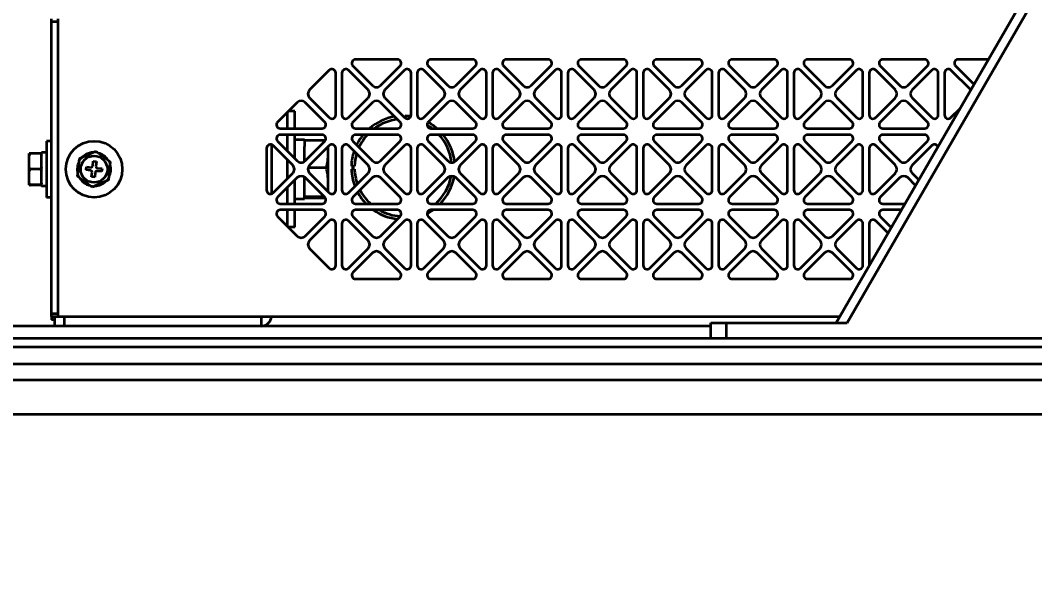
# Model space of a CAD drawing. Header units: millimetres. Extents: x 32496 to 166256, y 3504 to 23939.
# Drawn here: x 150847.2 to 151170.4, y 12157.8 to 12336.8 of the extents above; entities that cross this region are included whole.
import ezdxf

# ---------------------------------------------------------------- set-up
doc = ezdxf.new("R2010")
doc.units = ezdxf.units.MM
doc.header["$PDSIZE"] = -5
doc.layers.get('0').update_dxf_attribs({"lineweight": 35})
doc.layers.get('Defpoints').update_dxf_attribs({"lineweight": 18})
doc.layers.add('THICK', color=7, linetype='Continuous', lineweight=0)
doc.styles.add('TH_GBDIM', font='仿宋_GB2312.ttf', dxfattribs={"width": 0.8})
doc.dimstyles.new('TH_GBDIM', dxfattribs={"dimscale": 42, "dimtxt": 3, "dimasz": 3, "dimexe": 1.2, "dimexo": 0, "dimgap": 1, "dimtad": 1, "dimdec": 1, "dimdsep": 46, "dimtxsty": 'TH_GBDIM', "dimcen": 2.5, "dimdle": 252, "dimclrd": 4, "dimclre": 4, "dimclrt": 3, "dimadec": 0, "dimazin": 2, "dimtfac": 0.714286, "dimtdec": 1, "dimtmove": 0, "dimatfit": 3, "dimfxl": 1, "dimtolj": 1, "dimarcsym": 0})

# ---------------------------------------------------------------- blocks, each defined once
blk = doc.blocks.new('*D5866')
at = {"layer": 'Defpoints', "color": 0}
for p in [(146504.2, 13263.4), (152827.2, 12081.36), (152827.2, 11822.56)]:
    blk.add_point(p, dxfattribs=at)
at = {"layer": 'THICK', "color": 4, "linetype": 'Continuous', "lineweight": -2}
for p, q in [((146504.2, 13263.4), (146504.2, 11792.56)), ((152827.2, 12081.36), (152827.2, 11792.56)), ((146579.2, 11822.56), (152752.2, 11822.56))]:
    blk.add_line(p, q, dxfattribs=at)
at = {"layer": 'THICK', "color": 4}
for points in [[(146579.2, 11835.06), (146579.2, 11810.06), (146504.2, 11822.56)], [(152752.2, 11810.06), (152752.2, 11835.06), (152827.2, 11822.56)]]:
    blk.add_solid(points, dxfattribs=at)
at = {"layer": 'THICK', "color": 3, "lineweight": -3, "insert": (149665.7, 11885.26), "char_height": 75, "attachment_point": 5, "style": 'TH_GBDIM'}
blk.add_mtext('\\A1;About {\\A1;6323}', dxfattribs=at)
blk = doc.blocks.new('8-1250')
at = {"linetype": 'Continuous'}
for p, q in [((3010.87, -33800.26), (2510.87, -34666.29)), ((3010.87, -33806.26), (2514.34, -34666.29)), ((2260.87, -34664.29), (2260.87, -34569.29)), ((2262.87, -34570.29), (2260.87, -34570.29)), ((2262.87, -34569.29), (2262.87, -34570.29)), ((2262.87, -34570.29), (2262.87, -34663.29)), ((2356.83, -34584.34), (2363.1, -34590.6)), ((2371.06, -34582.29), (2357.68, -34582.29)), ((2365.65, -34590.6), (2371.91, -34584.34)), ((2380.83, -34584.34), (2387.1, -34590.6)), ((2395.06, -34582.29), (2381.68, -34582.29)), ((2389.65, -34590.6), (2395.91, -34584.34)), ((2404.83, -34584.34), (2411.1, -34590.6)), ((2419.06, -34582.29), (2405.68, -34582.29)), ((2413.65, -34590.6), (2419.91, -34584.34)), ((2428.83, -34584.34), (2435.1, -34590.6)), ((2443.06, -34582.29), (2429.68, -34582.29)), ((2437.65, -34590.6), (2443.91, -34584.34)), ((2452.83, -34584.34), (2459.1, -34590.6)), ((2467.06, -34582.29), (2453.68, -34582.29)), ((2461.65, -34590.6), (2467.91, -34584.34)), ((2476.83, -34584.34), (2483.1, -34590.6)), ((2491.06, -34582.29), (2477.68, -34582.29)), ((2485.65, -34590.6), (2491.91, -34584.34)), ((2500.83, -34584.34), (2507.1, -34590.6)), ((2515.06, -34582.29), (2501.68, -34582.29)), ((2509.65, -34590.6), (2515.91, -34584.34)), ((2524.83, -34584.34), (2531.1, -34590.6)), ((2539.06, -34582.29), (2525.68, -34582.29)), ((2533.65, -34590.6), (2539.91, -34584.34)), ((2548.83, -34584.34), (2554.76, -34590.27)), ((2559.37, -34582.29), (2549.68, -34582.29)), ((2349.32, -34585.75), (2343.06, -34592.02)), ((2351.37, -34599.98), (2351.37, -34586.6)), ((2353.37, -34586.6), (2353.37, -34599.98)), ((2361.69, -34592.02), (2355.42, -34585.75)), ((2373.32, -34585.75), (2367.06, -34592.02)), ((2375.37, -34599.98), (2375.37, -34586.6)), ((2377.37, -34586.6), (2377.37, -34599.98)), ((2385.69, -34592.02), (2379.42, -34585.75)), ((2397.32, -34585.75), (2391.06, -34592.02)), ((2399.37, -34599.98), (2399.37, -34586.6)), ((2401.37, -34586.6), (2401.37, -34599.98)), ((2409.69, -34592.02), (2403.42, -34585.75)), ((2421.32, -34585.75), (2415.06, -34592.02)), ((2423.37, -34599.98), (2423.37, -34586.6)), ((2425.37, -34586.6), (2425.37, -34599.98)), ((2433.69, -34592.02), (2427.42, -34585.75)), ((2445.32, -34585.75), (2439.06, -34592.02)), ((2447.37, -34599.98), (2447.37, -34586.6)), ((2449.37, -34586.6), (2449.37, -34599.98)), ((2457.69, -34592.02), (2451.42, -34585.75)), ((2469.32, -34585.75), (2463.06, -34592.02)), ((2471.37, -34599.98), (2471.37, -34586.6)), ((2473.37, -34586.6), (2473.37, -34599.98)), ((2481.69, -34592.02), (2475.42, -34585.75)), ((2493.32, -34585.75), (2487.06, -34592.02)), ((2495.37, -34599.98), (2495.37, -34586.6)), ((2497.37, -34586.6), (2497.37, -34599.98)), ((2505.69, -34592.02), (2499.42, -34585.75)), ((2517.32, -34585.75), (2511.06, -34592.02)), ((2519.37, -34599.98), (2519.37, -34586.6)), ((2521.37, -34586.6), (2521.37, -34599.98)), ((2529.69, -34592.02), (2523.42, -34585.75)), ((2541.32, -34585.75), (2535.06, -34592.02)), ((2543.37, -34599.98), (2543.37, -34586.6)), ((2545.37, -34586.6), (2545.37, -34599.98)), ((2553.69, -34592.02), (2547.42, -34585.75)), ((2339.1, -34595.98), (2332.83, -34602.24)), ((2347.91, -34602.24), (2341.65, -34595.98)), ((2343.06, -34594.56), (2349.32, -34600.83)), ((2355.42, -34600.83), (2361.69, -34594.56)), ((2363.1, -34595.98), (2356.83, -34602.24)), ((2371.91, -34602.24), (2365.65, -34595.98)), ((2367.06, -34594.56), (2373.32, -34600.83)), ((2379.42, -34600.83), (2385.69, -34594.56)), ((2387.1, -34595.98), (2380.83, -34602.24)), ((2395.91, -34602.24), (2389.65, -34595.98)), ((2391.06, -34594.56), (2397.32, -34600.83)), ((2403.42, -34600.83), (2409.69, -34594.56)), ((2411.1, -34595.98), (2404.83, -34602.24)), ((2419.91, -34602.24), (2413.65, -34595.98)), ((2415.06, -34594.56), (2421.32, -34600.83)), ((2427.42, -34600.83), (2433.69, -34594.56)), ((2435.1, -34595.98), (2428.83, -34602.24)), ((2443.91, -34602.24), (2437.65, -34595.98)), ((2439.06, -34594.56), (2445.32, -34600.83)), ((2451.42, -34600.83), (2457.69, -34594.56)), ((2459.1, -34595.98), (2452.83, -34602.24)), ((2467.91, -34602.24), (2461.65, -34595.98)), ((2463.06, -34594.56), (2469.32, -34600.83)), ((2475.42, -34600.83), (2481.69, -34594.56)), ((2483.1, -34595.98), (2476.83, -34602.24)), ((2491.91, -34602.24), (2485.65, -34595.98)), ((2487.06, -34594.56), (2493.32, -34600.83)), ((2499.42, -34600.83), (2505.69, -34594.56)), ((2507.1, -34595.98), (2500.83, -34602.24)), ((2515.91, -34602.24), (2509.65, -34595.98)), ((2511.06, -34594.56), (2517.32, -34600.83)), ((2523.42, -34600.83), (2529.69, -34594.56)), ((2531.1, -34595.98), (2524.83, -34602.24)), ((2539.91, -34602.24), (2533.65, -34595.98)), ((2535.06, -34594.56), (2541.32, -34600.83)), ((2335.87, -34599.2), (2335.87, -34604.29)), ((2338.37, -34598.79), (2336.29, -34598.79)), ((2338.37, -34604.29), (2338.37, -34598.79)), ((2373.37, -34600.3), (2373.37, -34600.87)), ((2547.42, -34600.83), (2550.37, -34597.88)), ((2333.68, -34604.29), (2347.06, -34604.29)), ((2347.06, -34606.29), (2333.68, -34606.29)), ((2335.87, -34606.29), (2335.87, -34611.37)), ((2338.37, -34613.87), (2338.37, -34606.29)), ((2357.68, -34604.29), (2371.06, -34604.29)), ((2371.06, -34606.29), (2357.68, -34606.29)), ((2381.68, -34604.29), (2395.06, -34604.29)), ((2395.06, -34606.29), (2381.68, -34606.29)), ((2405.68, -34604.29), (2419.06, -34604.29)), ((2419.06, -34606.29), (2405.68, -34606.29)), ((2429.68, -34604.29), (2443.06, -34604.29)), ((2443.06, -34606.29), (2429.68, -34606.29)), ((2453.68, -34604.29), (2467.06, -34604.29)), ((2467.06, -34606.29), (2453.68, -34606.29)), ((2477.68, -34604.29), (2491.06, -34604.29)), ((2491.06, -34606.29), (2477.68, -34606.29)), ((2501.68, -34604.29), (2515.06, -34604.29)), ((2515.06, -34606.29), (2501.68, -34606.29)), ((2525.68, -34604.29), (2539.06, -34604.29)), ((2539.06, -34606.29), (2525.68, -34606.29)), ((2260.87, -34608.29), (2259.27, -34608.29)), ((2259.27, -34608.29), (2259.27, -34626.29)), ((2329.37, -34610.6), (2329.37, -34623.98)), ((2330.87, -34609.45), (2330.87, -34625.13)), ((2337.69, -34616.02), (2331.42, -34609.75)), ((2332.83, -34608.34), (2339.1, -34614.6)), ((2338.37, -34607.84), (2341.47, -34607.84)), ((2341.47, -34608.09), (2341.47, -34607.84)), ((2348.1, -34608.09), (2341.47, -34608.09)), ((2341.47, -34608.09), (2341.47, -34610.06)), ((2341.47, -34614.74), (2341.47, -34610.06)), ((2341.65, -34614.6), (2347.91, -34608.34)), ((2349.32, -34609.75), (2343.06, -34616.02)), ((2348.97, -34624.47), (2348.97, -34610.1)), ((2351.37, -34623.98), (2351.37, -34610.6)), ((2353.37, -34610.6), (2353.37, -34623.98)), ((2361.69, -34616.02), (2355.42, -34609.75)), ((2356.83, -34608.34), (2363.1, -34614.6)), ((2365.65, -34614.6), (2371.91, -34608.34)), ((2373.32, -34609.75), (2367.06, -34616.02)), ((2375.37, -34623.98), (2375.37, -34610.6)), ((2377.37, -34610.6), (2377.37, -34623.98)), ((2385.69, -34616.02), (2379.42, -34609.75)), ((2380.83, -34608.34), (2387.1, -34614.6)), ((2389.65, -34614.6), (2395.91, -34608.34)), ((2397.32, -34609.75), (2391.06, -34616.02)), ((2399.37, -34623.98), (2399.37, -34610.6)), ((2401.37, -34610.6), (2401.37, -34623.98)), ((2409.69, -34616.02), (2403.42, -34609.75)), ((2404.83, -34608.34), (2411.1, -34614.6)), ((2413.65, -34614.6), (2419.91, -34608.34)), ((2421.32, -34609.75), (2415.06, -34616.02)), ((2423.37, -34623.98), (2423.37, -34610.6)), ((2425.37, -34610.6), (2425.37, -34623.98)), ((2433.69, -34616.02), (2427.42, -34609.75)), ((2428.83, -34608.34), (2435.1, -34614.6)), ((2437.65, -34614.6), (2443.91, -34608.34)), ((2445.32, -34609.75), (2439.06, -34616.02)), ((2447.37, -34623.98), (2447.37, -34610.6)), ((2449.37, -34610.6), (2449.37, -34623.98)), ((2457.69, -34616.02), (2451.42, -34609.75)), ((2452.83, -34608.34), (2459.1, -34614.6)), ((2461.65, -34614.6), (2467.91, -34608.34)), ((2469.32, -34609.75), (2463.06, -34616.02)), ((2471.37, -34623.98), (2471.37, -34610.6)), ((2473.37, -34610.6), (2473.37, -34623.98)), ((2481.69, -34616.02), (2475.42, -34609.75)), ((2476.83, -34608.34), (2483.1, -34614.6)), ((2485.65, -34614.6), (2491.91, -34608.34)), ((2493.32, -34609.75), (2487.06, -34616.02)), ((2495.37, -34623.98), (2495.37, -34610.6)), ((2497.37, -34610.6), (2497.37, -34623.98)), ((2505.69, -34616.02), (2499.42, -34609.75)), ((2500.83, -34608.34), (2507.1, -34614.6)), ((2509.65, -34614.6), (2515.91, -34608.34)), ((2517.32, -34609.75), (2511.06, -34616.02)), ((2519.37, -34623.98), (2519.37, -34610.6)), ((2521.37, -34610.6), (2521.37, -34623.98)), ((2529.69, -34616.02), (2523.42, -34609.75)), ((2524.83, -34608.34), (2531.1, -34614.6)), ((2533.65, -34614.6), (2539.91, -34608.34)), ((2541.32, -34609.75), (2535.06, -34616.02)), ((2253.67, -34612.25), (2253.67, -34612.29)), ((2253.67, -34612.29), (2253.97, -34612.29)), ((2253.67, -34622.29), (2253.67, -34612.29)), ((2257.37, -34612.24), (2253.97, -34612.24)), ((2257.37, -34612.29), (2253.97, -34612.29)), ((2257.67, -34612.29), (2257.37, -34612.29)), ((2259.27, -34611.94), (2257.67, -34611.94)), ((2257.67, -34622.64), (2257.67, -34611.94)), ((2269.09, -34619.63), (2269.71, -34613.89)), ((2269.71, -34613.89), (2274.99, -34611.55)), ((2274.99, -34611.55), (2279.65, -34614.95)), ((2271.83, -34617.52), (2271.94, -34616.53)), ((2271.94, -34616.53), (2273.43, -34616.69)), ((2273.98, -34616.24), (2274.14, -34614.75)), ((2274.14, -34614.75), (2275.14, -34614.86)), ((2275.14, -34614.86), (2274.98, -34616.35)), ((2275.42, -34616.9), (2276.91, -34617.06)), ((2276.91, -34617.06), (2276.8, -34618.05)), ((2279.04, -34620.69), (2279.65, -34614.95)), ((2335.87, -34614.2), (2335.87, -34620.37)), ((2348.47, -34616.87), (2342.59, -34616.87)), ((2356.38, -34616.29), (2357.38, -34616.29)), ((2257.37, -34617.29), (2253.97, -34617.29)), ((2273.76, -34623.03), (2269.09, -34619.63)), ((2273.32, -34617.68), (2271.83, -34617.52)), ((2273.61, -34619.72), (2273.77, -34618.23)), ((2274.6, -34619.83), (2273.61, -34619.72)), ((2274.76, -34618.34), (2274.6, -34619.83)), ((2276.8, -34618.05), (2275.31, -34617.89)), ((2331.42, -34624.83), (2337.69, -34618.56)), ((2339.1, -34619.98), (2332.83, -34626.24)), ((2341.47, -34623.98), (2341.47, -34619.83)), ((2347.91, -34626.24), (2341.65, -34619.98)), ((2343.06, -34618.56), (2349.32, -34624.83)), ((2355.42, -34624.83), (2361.69, -34618.56)), ((2357.38, -34617.29), (2356.38, -34617.29)), ((2363.1, -34619.98), (2356.83, -34626.24)), ((2371.91, -34626.24), (2365.65, -34619.98)), ((2367.06, -34618.56), (2373.32, -34624.83)), ((2379.42, -34624.83), (2385.69, -34618.56)), ((2387.1, -34619.98), (2380.83, -34626.24)), ((2395.91, -34626.24), (2389.65, -34619.98)), ((2391.06, -34618.56), (2397.32, -34624.83)), ((2403.42, -34624.83), (2409.69, -34618.56)), ((2411.1, -34619.98), (2404.83, -34626.24)), ((2419.91, -34626.24), (2413.65, -34619.98)), ((2415.06, -34618.56), (2421.32, -34624.83)), ((2427.42, -34624.83), (2433.69, -34618.56)), ((2435.1, -34619.98), (2428.83, -34626.24)), ((2443.91, -34626.24), (2437.65, -34619.98)), ((2439.06, -34618.56), (2445.32, -34624.83)), ((2451.42, -34624.83), (2457.69, -34618.56)), ((2459.1, -34619.98), (2452.83, -34626.24)), ((2467.91, -34626.24), (2461.65, -34619.98)), ((2463.06, -34618.56), (2469.32, -34624.83)), ((2475.42, -34624.83), (2481.69, -34618.56)), ((2483.1, -34619.98), (2476.83, -34626.24)), ((2491.91, -34626.24), (2485.65, -34619.98)), ((2487.06, -34618.56), (2493.32, -34624.83)), ((2499.42, -34624.83), (2505.69, -34618.56)), ((2507.1, -34619.98), (2500.83, -34626.24)), ((2515.91, -34626.24), (2509.65, -34619.98)), ((2511.06, -34618.56), (2517.32, -34624.83)), ((2523.42, -34624.83), (2529.69, -34618.56)), ((2531.1, -34619.98), (2524.83, -34626.24)), ((2536.16, -34622.49), (2533.65, -34619.98)), ((2535.06, -34618.56), (2537.19, -34620.7)), ((2253.97, -34622.29), (2253.67, -34622.29)), ((2253.67, -34622.29), (2253.67, -34622.33)), ((2253.94, -34622.29), (2253.95, -34622.3)), ((2253.94, -34622.29), (2253.95, -34622.3)), ((2257.37, -34622.29), (2253.97, -34622.29)), ((2257.37, -34622.34), (2253.97, -34622.34)), ((2257.37, -34622.29), (2257.67, -34622.29)), ((2257.4, -34622.29), (2257.39, -34622.3)), ((2257.4, -34622.29), (2257.39, -34622.3)), ((2259.27, -34622.64), (2257.67, -34622.64)), ((2279.04, -34620.69), (2273.76, -34623.03)), ((2335.87, -34623.2), (2335.87, -34628.29)), ((2338.37, -34628.29), (2338.37, -34620.7)), ((2260.87, -34626.29), (2259.27, -34626.29)), ((2338.37, -34626.74), (2341.47, -34626.74)), ((2341.47, -34626.17), (2341.47, -34623.98)), ((2347.74, -34626.07), (2341.47, -34626.07)), ((2341.47, -34626.74), (2341.47, -34626.17)), ((2348.1, -34626.49), (2341.47, -34626.49)), ((2333.68, -34628.29), (2347.06, -34628.29)), ((2357.68, -34628.29), (2371.06, -34628.29)), ((2381.68, -34628.29), (2395.06, -34628.29)), ((2405.68, -34628.29), (2419.06, -34628.29)), ((2429.68, -34628.29), (2443.06, -34628.29)), ((2453.68, -34628.29), (2467.06, -34628.29)), ((2477.68, -34628.29), (2491.06, -34628.29)), ((2501.68, -34628.29), (2515.06, -34628.29)), ((2525.68, -34628.29), (2532.81, -34628.29)), ((2332.83, -34632.34), (2339.1, -34638.6)), ((2347.06, -34630.29), (2333.68, -34630.29)), ((2335.87, -34630.29), (2335.87, -34635.37)), ((2338.37, -34635.79), (2338.37, -34630.29)), ((2341.65, -34638.6), (2347.91, -34632.34)), ((2356.83, -34632.34), (2363.1, -34638.6)), ((2371.06, -34630.29), (2357.68, -34630.29)), ((2365.65, -34638.6), (2371.91, -34632.34)), ((2380.83, -34632.34), (2387.1, -34638.6)), ((2395.06, -34630.29), (2381.68, -34630.29)), ((2389.65, -34638.6), (2395.91, -34632.34)), ((2404.83, -34632.34), (2411.1, -34638.6)), ((2419.06, -34630.29), (2405.68, -34630.29)), ((2413.65, -34638.6), (2419.91, -34632.34)), ((2428.83, -34632.34), (2435.1, -34638.6)), ((2443.06, -34630.29), (2429.68, -34630.29)), ((2437.65, -34638.6), (2443.91, -34632.34)), ((2452.83, -34632.34), (2459.1, -34638.6)), ((2467.06, -34630.29), (2453.68, -34630.29)), ((2461.65, -34638.6), (2467.91, -34632.34)), ((2476.83, -34632.34), (2483.1, -34638.6)), ((2491.06, -34630.29), (2477.68, -34630.29)), ((2485.65, -34638.6), (2491.91, -34632.34)), ((2500.83, -34632.34), (2507.1, -34638.6)), ((2515.06, -34630.29), (2501.68, -34630.29)), ((2509.65, -34638.6), (2515.91, -34632.34)), ((2524.83, -34632.34), (2528.41, -34635.91)), ((2531.66, -34630.29), (2525.68, -34630.29)), ((2338.37, -34635.79), (2336.29, -34635.79)), ((2349.32, -34633.75), (2343.06, -34640.02)), ((2351.37, -34647.98), (2351.37, -34634.6)), ((2353.37, -34634.6), (2353.37, -34647.98)), ((2361.69, -34640.02), (2355.42, -34633.75)), ((2373.32, -34633.75), (2367.06, -34640.02)), ((2375.37, -34647.98), (2375.37, -34634.6)), ((2377.37, -34634.6), (2377.37, -34647.98)), ((2385.69, -34640.02), (2379.42, -34633.75)), ((2397.32, -34633.75), (2391.06, -34640.02)), ((2399.37, -34647.98), (2399.37, -34634.6)), ((2401.37, -34634.6), (2401.37, -34647.98)), ((2409.69, -34640.02), (2403.42, -34633.75)), ((2421.32, -34633.75), (2415.06, -34640.02)), ((2423.37, -34647.98), (2423.37, -34634.6)), ((2425.37, -34634.6), (2425.37, -34647.98)), ((2433.69, -34640.02), (2427.42, -34633.75)), ((2445.32, -34633.75), (2439.06, -34640.02)), ((2447.37, -34647.98), (2447.37, -34634.6)), ((2449.37, -34634.6), (2449.37, -34647.98)), ((2457.69, -34640.02), (2451.42, -34633.75)), ((2469.32, -34633.75), (2463.06, -34640.02)), ((2471.37, -34647.98), (2471.37, -34634.6)), ((2473.37, -34634.6), (2473.37, -34647.98)), ((2481.69, -34640.02), (2475.42, -34633.75)), ((2493.32, -34633.75), (2487.06, -34640.02)), ((2495.37, -34647.98), (2495.37, -34634.6)), ((2497.37, -34634.6), (2497.37, -34647.98)), ((2505.69, -34640.02), (2499.42, -34633.75)), ((2517.32, -34633.75), (2511.06, -34640.02)), ((2519.37, -34647.98), (2519.37, -34634.6)), ((2521.37, -34634.6), (2521.37, -34647.98)), ((2527.37, -34637.71), (2523.42, -34633.75)), ((2343.06, -34642.56), (2349.32, -34648.83)), ((2355.42, -34648.83), (2361.69, -34642.56)), ((2367.06, -34642.56), (2373.32, -34648.83)), ((2379.42, -34648.83), (2385.69, -34642.56)), ((2391.06, -34642.56), (2397.32, -34648.83)), ((2403.42, -34648.83), (2409.69, -34642.56)), ((2415.06, -34642.56), (2421.32, -34648.83)), ((2427.42, -34648.83), (2433.69, -34642.56)), ((2439.06, -34642.56), (2445.32, -34648.83)), ((2451.42, -34648.83), (2457.69, -34642.56)), ((2463.06, -34642.56), (2469.32, -34648.83)), ((2475.42, -34648.83), (2481.69, -34642.56)), ((2487.06, -34642.56), (2493.32, -34648.83)), ((2499.42, -34648.83), (2505.69, -34642.56)), ((2511.06, -34642.56), (2517.32, -34648.83)), ((2363.1, -34643.98), (2356.83, -34650.24)), ((2371.91, -34650.24), (2365.65, -34643.98)), ((2387.1, -34643.98), (2380.83, -34650.24)), ((2395.91, -34650.24), (2389.65, -34643.98)), ((2411.1, -34643.98), (2404.83, -34650.24)), ((2419.91, -34650.24), (2413.65, -34643.98)), ((2435.1, -34643.98), (2428.83, -34650.24)), ((2443.91, -34650.24), (2437.65, -34643.98)), ((2459.1, -34643.98), (2452.83, -34650.24)), ((2467.91, -34650.24), (2461.65, -34643.98)), ((2483.1, -34643.98), (2476.83, -34650.24)), ((2491.91, -34650.24), (2485.65, -34643.98)), ((2507.1, -34643.98), (2500.83, -34650.24)), ((2515.91, -34650.24), (2509.65, -34643.98)), ((2357.68, -34652.29), (2371.06, -34652.29)), ((2381.68, -34652.29), (2395.06, -34652.29)), ((2405.68, -34652.29), (2419.06, -34652.29)), ((2429.68, -34652.29), (2443.06, -34652.29)), ((2453.68, -34652.29), (2467.06, -34652.29)), ((2477.68, -34652.29), (2491.06, -34652.29)), ((2501.68, -34652.29), (2515.06, -34652.29)), ((2260.87, -34663.29), (2262.87, -34663.29)), ((2260.87, -34664.29), (2512.03, -34664.29)), ((2260.87, -34664.29), (2260.87, -34665.29)), ((2261.87, -34665.29), (2260.87, -34665.29)), ((2261.87, -34664.88), (2261.87, -34664.29)), ((2261.87, -34667.29), (2261.87, -34664.88)), ((2262.87, -34663.29), (2262.87, -34664.29)), ((2264.87, -34664.29), (2264.87, -34667.29)), ((2327.67, -34664.29), (2327.67, -34667.29)), ((2470.87, -34667.29), (2055.87, -34667.29)), ((2470.87, -34666.29), (2514.34, -34666.29)), ((2470.87, -34671.29), (2470.87, -34666.29)), ((2475.87, -34671.29), (2475.87, -34666.29)), ((2475.87, -34671.29), (2055.87, -34671.29)), ((2666.34, -34671.29), (2470.87, -34671.29)), ((3761.37, -34674.01), (-7907.13, -34674.01)), ((3761.37, -34679.48), (-7907.13, -34679.48)), ((3115.87, -34684.6), (-7857.13, -34684.6)), ((3115.87, -34695.54), (-7857.13, -34695.54))]:
    blk.add_line(p, q, dxfattribs=at)
for radius in [9, 4.25]:
    blk.add_circle((2274.37, -34617.29), radius, dxfattribs=at)
for centre, radius, start, end in [((2357.68, -34583.49), 1.2, 90, 225), ((2371.06, -34583.49), 1.2, 315, 90), ((2381.68, -34583.49), 1.2, 90, 225), ((2395.06, -34583.49), 1.2, 315, 90), ((2405.68, -34583.49), 1.2, 90, 225), ((2419.06, -34583.49), 1.2, 315, 90), ((2429.68, -34583.49), 1.2, 90, 225), ((2443.06, -34583.49), 1.2, 315, 90), ((2453.68, -34583.49), 1.2, 90, 225), ((2467.06, -34583.49), 1.2, 315, 90), ((2477.68, -34583.49), 1.2, 90, 225), ((2491.06, -34583.49), 1.2, 315, 90), ((2501.68, -34583.49), 1.2, 90, 225), ((2515.06, -34583.49), 1.2, 315, 90), ((2525.68, -34583.49), 1.2, 90, 225), ((2539.06, -34583.49), 1.2, 315, 90), ((2549.68, -34583.49), 1.2, 90, 225), ((2350.17, -34586.6), 1.2, 0, 135), ((2354.57, -34586.6), 1.2, 45, 180), ((2374.17, -34586.6), 1.2, 0, 135), ((2378.57, -34586.6), 1.2, 45, 180), ((2398.17, -34586.6), 1.2, 0, 135), ((2402.57, -34586.6), 1.2, 45, 180), ((2422.17, -34586.6), 1.2, 0, 135), ((2426.57, -34586.6), 1.2, 45, 180), ((2446.17, -34586.6), 1.2, 0, 135), ((2450.57, -34586.6), 1.2, 45, 180), ((2470.17, -34586.6), 1.2, 0, 135), ((2474.57, -34586.6), 1.2, 45, 180), ((2494.17, -34586.6), 1.2, 0, 135), ((2498.57, -34586.6), 1.2, 45, 180), ((2518.17, -34586.6), 1.2, 0, 135), ((2522.57, -34586.6), 1.2, 45, 180), ((2542.17, -34586.6), 1.2, 0, 135), ((2546.57, -34586.6), 1.2, 45, 180), ((2364.37, -34589.33), 1.8, 225, 315), ((2388.37, -34589.33), 1.8, 225, 315), ((2412.37, -34589.33), 1.8, 225, 315), ((2436.37, -34589.33), 1.8, 225, 315), ((2460.37, -34589.33), 1.8, 225, 315), ((2484.37, -34589.33), 1.8, 225, 315), ((2508.37, -34589.33), 1.8, 225, 315), ((2532.37, -34589.33), 1.8, 225, 315), ((2344.33, -34593.29), 1.8, 135, 225), ((2360.41, -34593.29), 1.8, 315, 45), ((2368.33, -34593.29), 1.8, 135, 225), ((2384.41, -34593.29), 1.8, 315, 45), ((2392.33, -34593.29), 1.8, 135, 225), ((2408.41, -34593.29), 1.8, 315, 45), ((2416.33, -34593.29), 1.8, 135, 225), ((2432.41, -34593.29), 1.8, 315, 45), ((2440.33, -34593.29), 1.8, 135, 225), ((2456.41, -34593.29), 1.8, 315, 45), ((2464.33, -34593.29), 1.8, 135, 225), ((2480.41, -34593.29), 1.8, 315, 45), ((2488.33, -34593.29), 1.8, 135, 225), ((2504.41, -34593.29), 1.8, 315, 45), ((2512.33, -34593.29), 1.8, 135, 225), ((2528.41, -34593.29), 1.8, 315, 45), ((2536.33, -34593.29), 1.8, 135, 225), ((2340.37, -34597.25), 1.8, 45, 135), ((2364.37, -34597.25), 1.8, 45, 135), ((2388.37, -34597.25), 1.8, 45, 135), ((2412.37, -34597.25), 1.8, 45, 135), ((2436.37, -34597.25), 1.8, 45, 135), ((2460.37, -34597.25), 1.8, 45, 135), ((2484.37, -34597.25), 1.8, 45, 135), ((2508.37, -34597.25), 1.8, 45, 135), ((2532.37, -34597.25), 1.8, 45, 135), ((2350.17, -34599.98), 1.2, 225, 0), ((2354.57, -34599.98), 1.2, 180, 315), ((2372.87, -34616.79), 16.5, 99.3509, 130.6683), ((2374.17, -34599.98), 1.2, 225, 0), ((2372.87, -34616.79), 16.5, 81.6555, 88.2635), ((2378.57, -34599.98), 1.2, 180, 315), ((2398.17, -34599.98), 1.2, 225, 0), ((2402.57, -34599.98), 1.2, 180, 315), ((2422.17, -34599.98), 1.2, 225, 0), ((2426.57, -34599.98), 1.2, 180, 315), ((2446.17, -34599.98), 1.2, 225, 0), ((2450.57, -34599.98), 1.2, 180, 315), ((2470.17, -34599.98), 1.2, 225, 0), ((2474.57, -34599.98), 1.2, 180, 315), ((2494.17, -34599.98), 1.2, 225, 0), ((2498.57, -34599.98), 1.2, 180, 315), ((2518.17, -34599.98), 1.2, 225, 0), ((2522.57, -34599.98), 1.2, 180, 315), ((2542.17, -34599.98), 1.2, 225, 0), ((2546.57, -34599.98), 1.2, 180, 315), ((2333.68, -34603.09), 1.2, 135, 270), ((2347.06, -34603.09), 1.2, 270, 45), ((2357.68, -34603.09), 1.2, 135, 270), ((2372.87, -34616.79), 15.5, 96.6565, 126.1377), ((2371.06, -34603.09), 1.2, 270, 45), ((2381.68, -34603.09), 1.2, 135, 270), ((2372.87, -34616.79), 15.5, 53.8624, 60.4118), ((2372.87, -34616.79), 16.5, 49.3326, 61.3742), ((2395.06, -34603.09), 1.2, 270, 45), ((2405.68, -34603.09), 1.2, 135, 270), ((2419.06, -34603.09), 1.2, 270, 45), ((2429.68, -34603.09), 1.2, 135, 270), ((2443.06, -34603.09), 1.2, 270, 45), ((2453.68, -34603.09), 1.2, 135, 270), ((2467.06, -34603.09), 1.2, 270, 45), ((2477.68, -34603.09), 1.2, 135, 270), ((2491.06, -34603.09), 1.2, 270, 45), ((2501.68, -34603.09), 1.2, 135, 270), ((2515.06, -34603.09), 1.2, 270, 45), ((2525.68, -34603.09), 1.2, 135, 270), ((2539.06, -34603.09), 1.2, 270, 45), ((2333.68, -34607.49), 1.2, 90, 225), ((2347.06, -34607.49), 1.2, 315, 90), ((2357.68, -34607.49), 1.2, 90, 225), ((2372.87, -34616.79), 16.5, 140.4498, 153.9785), ((2372.87, -34616.79), 15.5, 137.2859, 155.2721), ((2371.06, -34607.49), 1.2, 315, 90), ((2381.68, -34607.49), 1.2, 90, 225), ((2372.87, -34616.79), 15.5, 6.1975, 42.7133), ((2372.87, -34616.79), 16.5, 6.6065, 39.5497), ((2395.06, -34607.49), 1.2, 315, 90), ((2405.68, -34607.49), 1.2, 90, 225), ((2419.06, -34607.49), 1.2, 315, 90), ((2429.68, -34607.49), 1.2, 90, 225), ((2443.06, -34607.49), 1.2, 315, 90), ((2453.68, -34607.49), 1.2, 90, 225), ((2467.06, -34607.49), 1.2, 315, 90), ((2477.68, -34607.49), 1.2, 90, 225), ((2491.06, -34607.49), 1.2, 315, 90), ((2501.68, -34607.49), 1.2, 90, 225), ((2515.06, -34607.49), 1.2, 315, 90), ((2525.68, -34607.49), 1.2, 90, 225), ((2539.06, -34607.49), 1.2, 315, 90), ((2330.57, -34610.6), 1.2, 45, 180), ((2350.17, -34610.6), 1.2, 0, 135), ((2354.57, -34610.6), 1.2, 45, 180), ((2374.17, -34610.6), 1.2, 0, 135), ((2378.57, -34610.6), 1.2, 45, 180), ((2398.17, -34610.6), 1.2, 0, 135), ((2402.57, -34610.6), 1.2, 45, 180), ((2422.17, -34610.6), 1.2, 0, 135), ((2426.57, -34610.6), 1.2, 45, 180), ((2446.17, -34610.6), 1.2, 0, 135), ((2450.57, -34610.6), 1.2, 45, 180), ((2470.17, -34610.6), 1.2, 0, 135), ((2474.57, -34610.6), 1.2, 45, 180), ((2494.17, -34610.6), 1.2, 0, 135), ((2498.57, -34610.6), 1.2, 45, 180), ((2518.17, -34610.6), 1.2, 0, 135), ((2522.57, -34610.6), 1.2, 45, 180), ((2542.17, -34610.6), 1.2, 21.8859, 135), ((2274.37, -34617.29), 5.47, 137.9086, 149.8935), ((2274.37, -34617.29), 5.35, 93.0614, 134.7408), ((2274.37, -34617.29), 5.47, 77.9086, 89.8935), ((2274.37, -34617.29), 5.35, 33.0614, 74.7408), ((2372.87, -34616.79), 16.5, 161.5407, 178.2635), ((2372.87, -34616.79), 15.5, 163.4078, 178.1514), ((2274.37, -34617.29), 5.35, 153.0614, 194.7408), ((2273.48, -34616.19), 0.5, 263.9011, 353.9011), ((2275.47, -34616.4), 0.5, 173.9011, 263.9011), ((2274.37, -34617.29), 5.47, 17.9086, 29.8935), ((2274.37, -34617.29), 5.35, 333.0614, 14.7408), ((2336.41, -34617.29), 1.8, 315, 45), ((2340.37, -34613.33), 1.8, 225, 315), ((2344.33, -34617.29), 1.8, 135, 225), ((2360.41, -34617.29), 1.8, 315, 45), ((2364.37, -34613.33), 1.8, 225, 315), ((2368.33, -34617.29), 1.8, 135, 225), ((2384.41, -34617.29), 1.8, 315, 45), ((2388.37, -34613.33), 1.8, 225, 315), ((2392.33, -34617.29), 1.8, 135, 225), ((2408.41, -34617.29), 1.8, 315, 45), ((2412.37, -34613.33), 1.8, 225, 315), ((2416.33, -34617.29), 1.8, 135, 225), ((2432.41, -34617.29), 1.8, 315, 45), ((2436.37, -34613.33), 1.8, 225, 315), ((2440.33, -34617.29), 1.8, 135, 225), ((2456.41, -34617.29), 1.8, 315, 45), ((2460.37, -34613.33), 1.8, 225, 315), ((2464.33, -34617.29), 1.8, 135, 225), ((2480.41, -34617.29), 1.8, 315, 45), ((2484.37, -34613.33), 1.8, 225, 315), ((2488.33, -34617.29), 1.8, 135, 225), ((2504.41, -34617.29), 1.8, 315, 45), ((2508.37, -34613.33), 1.8, 225, 315), ((2512.33, -34617.29), 1.8, 135, 225), ((2528.41, -34617.29), 1.8, 315, 45), ((2532.37, -34613.33), 1.8, 225, 315), ((2536.33, -34617.29), 1.8, 135, 225), ((2274.37, -34617.29), 5.47, 197.9086, 209.8935), ((2274.37, -34617.29), 5.35, 213.0614, 254.7408), ((2273.27, -34618.18), 0.5, 353.9011, 83.9011), ((2275.26, -34618.39), 0.5, 83.9011, 173.9011), ((2274.37, -34617.29), 5.47, 317.9086, 329.8935), ((2340.37, -34621.25), 1.8, 45, 135), ((2372.87, -34616.79), 16.5, 181.7365, 201.1879), ((2372.87, -34616.79), 15.5, 181.8486, 199.5482), ((2364.37, -34621.25), 1.8, 45, 135), ((2372.87, -34616.79), 15.5, 312.0115, 350.0123), ((2372.87, -34616.79), 16.5, 315.7805, 350.1391), ((2388.37, -34621.25), 1.8, 45, 135), ((2412.37, -34621.25), 1.8, 45, 135), ((2436.37, -34621.25), 1.8, 45, 135), ((2460.37, -34621.25), 1.8, 45, 135), ((2484.37, -34621.25), 1.8, 45, 135), ((2508.37, -34621.25), 1.8, 45, 135), ((2532.37, -34621.25), 1.8, 45, 135), ((2261.48, -34617.96), 8.69, 209.9724, 210.2609), ((2249.87, -34617.96), 8.69, 329.7391, 330.0276), ((2274.37, -34617.29), 5.47, 257.9086, 269.8935), ((2274.37, -34617.29), 5.35, 273.0614, 314.7408), ((2330.57, -34623.98), 1.2, 180, 315), ((2333.68, -34627.09), 1.2, 135, 270), ((2347.06, -34627.09), 1.2, 270, 45), ((2350.17, -34623.98), 1.2, 225, 0), ((2354.57, -34623.98), 1.2, 180, 315), ((2357.68, -34627.09), 1.2, 135, 270), ((2372.87, -34616.79), 16.5, 208.5838, 224.2208), ((2372.87, -34616.79), 15.5, 207.5014, 227.9882), ((2371.06, -34627.09), 1.2, 270, 45), ((2374.17, -34623.98), 1.2, 225, 0), ((2378.57, -34623.98), 1.2, 180, 315), ((2381.68, -34627.09), 1.2, 135, 270), ((2395.06, -34627.09), 1.2, 270, 45), ((2398.17, -34623.98), 1.2, 225, 0), ((2402.57, -34623.98), 1.2, 180, 315), ((2405.68, -34627.09), 1.2, 135, 270), ((2419.06, -34627.09), 1.2, 270, 45), ((2422.17, -34623.98), 1.2, 225, 0), ((2426.57, -34623.98), 1.2, 180, 315), ((2429.68, -34627.09), 1.2, 135, 270), ((2443.06, -34627.09), 1.2, 270, 45), ((2446.17, -34623.98), 1.2, 225, 0), ((2450.57, -34623.98), 1.2, 180, 315), ((2453.68, -34627.09), 1.2, 135, 270), ((2467.06, -34627.09), 1.2, 270, 45), ((2470.17, -34623.98), 1.2, 225, 0), ((2474.57, -34623.98), 1.2, 180, 315), ((2477.68, -34627.09), 1.2, 135, 270), ((2491.06, -34627.09), 1.2, 270, 45), ((2494.17, -34623.98), 1.2, 225, 0), ((2498.57, -34623.98), 1.2, 180, 315), ((2501.68, -34627.09), 1.2, 135, 270), ((2515.06, -34627.09), 1.2, 270, 45), ((2518.17, -34623.98), 1.2, 225, 0), ((2522.57, -34623.98), 1.2, 180, 315), ((2525.68, -34627.09), 1.2, 135, 270), ((2333.68, -34631.49), 1.2, 90, 225), ((2347.06, -34631.49), 1.2, 315, 90), ((2357.68, -34631.49), 1.2, 90, 225), ((2372.87, -34616.79), 16.5, 235.0154, 263.7378), ((2372.87, -34616.79), 15.5, 240.7177, 266.6995), ((2371.06, -34631.49), 1.2, 315, 90), ((2381.68, -34631.49), 1.2, 90, 225), ((2372.87, -34616.79), 16.5, 297.5078, 304.9849), ((2395.06, -34631.49), 1.2, 315, 90), ((2405.68, -34631.49), 1.2, 90, 225), ((2419.06, -34631.49), 1.2, 315, 90), ((2429.68, -34631.49), 1.2, 90, 225), ((2443.06, -34631.49), 1.2, 315, 90), ((2453.68, -34631.49), 1.2, 90, 225), ((2467.06, -34631.49), 1.2, 315, 90), ((2477.68, -34631.49), 1.2, 90, 225), ((2491.06, -34631.49), 1.2, 315, 90), ((2501.68, -34631.49), 1.2, 90, 225), ((2515.06, -34631.49), 1.2, 315, 90), ((2525.68, -34631.49), 1.2, 90, 225), ((2350.17, -34634.6), 1.2, 0, 135), ((2354.57, -34634.6), 1.2, 45, 180), ((2374.17, -34634.6), 1.2, 0, 135), ((2378.57, -34634.6), 1.2, 45, 180), ((2398.17, -34634.6), 1.2, 0, 135), ((2402.57, -34634.6), 1.2, 45, 180), ((2422.17, -34634.6), 1.2, 0, 135), ((2426.57, -34634.6), 1.2, 45, 180), ((2446.17, -34634.6), 1.2, 0, 135), ((2450.57, -34634.6), 1.2, 45, 180), ((2470.17, -34634.6), 1.2, 0, 135), ((2474.57, -34634.6), 1.2, 45, 180), ((2494.17, -34634.6), 1.2, 0, 135), ((2498.57, -34634.6), 1.2, 45, 180), ((2518.17, -34634.6), 1.2, 0, 135), ((2522.57, -34634.6), 1.2, 45, 180), ((2340.37, -34637.33), 1.8, 225, 315), ((2364.37, -34637.33), 1.8, 225, 315), ((2388.37, -34637.33), 1.8, 225, 315), ((2412.37, -34637.33), 1.8, 225, 315), ((2436.37, -34637.33), 1.8, 225, 315), ((2460.37, -34637.33), 1.8, 225, 315), ((2484.37, -34637.33), 1.8, 225, 315), ((2508.37, -34637.33), 1.8, 225, 315), ((2344.33, -34641.29), 1.8, 135, 225), ((2360.41, -34641.29), 1.8, 315, 45), ((2368.33, -34641.29), 1.8, 135, 225), ((2384.41, -34641.29), 1.8, 315, 45), ((2392.33, -34641.29), 1.8, 135, 225), ((2408.41, -34641.29), 1.8, 315, 45), ((2416.33, -34641.29), 1.8, 135, 225), ((2432.41, -34641.29), 1.8, 315, 45), ((2440.33, -34641.29), 1.8, 135, 225), ((2456.41, -34641.29), 1.8, 315, 45), ((2464.33, -34641.29), 1.8, 135, 225), ((2480.41, -34641.29), 1.8, 315, 45), ((2488.33, -34641.29), 1.8, 135, 225), ((2504.41, -34641.29), 1.8, 315, 45), ((2512.33, -34641.29), 1.8, 135, 225), ((2364.37, -34645.25), 1.8, 45, 135), ((2388.37, -34645.25), 1.8, 45, 135), ((2412.37, -34645.25), 1.8, 45, 135), ((2436.37, -34645.25), 1.8, 45, 135), ((2460.37, -34645.25), 1.8, 45, 135), ((2484.37, -34645.25), 1.8, 45, 135), ((2508.37, -34645.25), 1.8, 45, 135), ((2350.17, -34647.98), 1.2, 225, 0), ((2354.57, -34647.98), 1.2, 180, 315), ((2374.17, -34647.98), 1.2, 225, 0), ((2378.57, -34647.98), 1.2, 180, 315), ((2398.17, -34647.98), 1.2, 225, 0), ((2402.57, -34647.98), 1.2, 180, 315), ((2422.17, -34647.98), 1.2, 225, 0), ((2426.57, -34647.98), 1.2, 180, 315), ((2446.17, -34647.98), 1.2, 225, 0), ((2450.57, -34647.98), 1.2, 180, 315), ((2470.17, -34647.98), 1.2, 225, 0), ((2474.57, -34647.98), 1.2, 180, 315), ((2494.17, -34647.98), 1.2, 225, 0), ((2498.57, -34647.98), 1.2, 180, 315), ((2518.17, -34647.98), 1.2, 225, 0), ((2357.68, -34651.09), 1.2, 135, 270), ((2371.06, -34651.09), 1.2, 270, 45), ((2381.68, -34651.09), 1.2, 135, 270), ((2395.06, -34651.09), 1.2, 270, 45), ((2405.68, -34651.09), 1.2, 135, 270), ((2419.06, -34651.09), 1.2, 270, 45), ((2429.68, -34651.09), 1.2, 135, 270), ((2443.06, -34651.09), 1.2, 270, 45), ((2453.68, -34651.09), 1.2, 135, 270), ((2467.06, -34651.09), 1.2, 270, 45), ((2477.68, -34651.09), 1.2, 135, 270), ((2491.06, -34651.09), 1.2, 270, 45), ((2501.68, -34651.09), 1.2, 135, 270), ((2515.06, -34651.09), 1.2, 270, 45), ((2327.67, -34664.09), 3.2, 270, 356.345)]:
    blk.add_arc(centre, radius, start, end, dxfattribs=at)
for points, knots in [([(2253.97, -34612.24), (2253.95, -34612.24), (2253.85, -34612.24), (2253.75, -34612.25), (2253.67, -34612.25)], [0, 0, 0, 0, 0.265493, 1, 1, 1, 1]), ([(2253.97, -34612.29), (2253.95, -34612.34), (2253.84, -34612.52), (2253.74, -34612.71), (2253.67, -34612.86)], [0, 0, 0, 0, 0.250877, 1, 1, 1, 1]), ([(2257.37, -34612.24), (2257.4, -34612.24), (2257.5, -34612.24), (2257.6, -34612.25), (2257.67, -34612.25)], [0, 0, 0, 0, 0.265491, 1, 1, 1, 1]), ([(2257.37, -34612.29), (2257.4, -34612.34), (2257.51, -34612.52), (2257.6, -34612.71), (2257.67, -34612.86)], [0, 0, 0, 0, 0.250877, 1, 1, 1, 1]), ([(2348.47, -34616.87), (2348.62, -34616.15), (2348.88, -34614.69), (2348.97, -34613.21), (2348.97, -34612.48)], [0, 0, 0, 0, 0.500908, 1, 1, 1, 1]), ([(2253.67, -34616.72), (2253.7, -34616.77), (2253.79, -34616.96), (2253.89, -34617.15), (2253.97, -34617.29)], [0, 0, 0, 0, 0.249157, 1, 1, 1, 1]), ([(2257.67, -34616.72), (2257.65, -34616.77), (2257.56, -34616.96), (2257.45, -34617.15), (2257.37, -34617.29)], [0, 0, 0, 0, 0.249158, 1, 1, 1, 1]), ([(2348.97, -34621.47), (2348.97, -34620.7), (2348.88, -34619.15), (2348.62, -34617.63), (2348.47, -34616.87)], [0, 0, 0, 0, 0.499364, 1, 1, 1, 1]), ([(2253.97, -34617.29), (2253.95, -34617.34), (2253.84, -34617.52), (2253.74, -34617.72), (2253.67, -34617.86)], [0, 0, 0, 0, 0.250878, 1, 1, 1, 1]), ([(2257.37, -34617.29), (2257.4, -34617.34), (2257.51, -34617.52), (2257.6, -34617.72), (2257.67, -34617.86)], [0, 0, 0, 0, 0.250877, 1, 1, 1, 1]), ([(2253.67, -34621.72), (2253.7, -34621.77), (2253.79, -34621.96), (2253.89, -34622.15), (2253.97, -34622.29)], [0, 0, 0, 0, 0.249157, 1, 1, 1, 1]), ([(2253.97, -34622.34), (2253.95, -34622.34), (2253.85, -34622.33), (2253.75, -34622.33), (2253.67, -34622.33)], [0, 0, 0, 0, 0.265493, 1, 1, 1, 1]), ([(2257.67, -34621.72), (2257.65, -34621.77), (2257.56, -34621.96), (2257.45, -34622.15), (2257.37, -34622.29)], [0, 0, 0, 0, 0.249157, 1, 1, 1, 1]), ([(2257.37, -34622.34), (2257.4, -34622.34), (2257.5, -34622.33), (2257.6, -34622.33), (2257.67, -34622.33)], [0, 0, 0, 0, 0.265491, 1, 1, 1, 1])]:
    blk.add_open_spline(points, degree=3, knots=knots, dxfattribs=at)

msp = doc.modelspace()

# ---------------------------------------------------------------- block references
at = {"color": 6}
msp.add_blockref('8-1250', (148596.331, 46906.597), dxfattribs=at)

# ---------------------------------------------------------------- dimensions: what is measured, and where the dimension line sits
at = {"layer": 'THICK', "lineweight": -3}
dim = msp.add_linear_dim(base=(152827.204, 11822.556), p1=(146504.204, 13263.4), p2=(152827.204, 12081.363), text='About {\\A1;<>}', dimstyle='TH_GBDIM', override={"dimscale": 25, "dimtxsty": 'TH_GBDIM', "dimarcsym": 2}, dxfattribs=at)
dim.commit()
dim.dimension.update_dxf_attribs({"geometry": '*D5866', "text_midpoint": (149665.704, 11885.258)})

doc.saveas('drawing.dxf')
